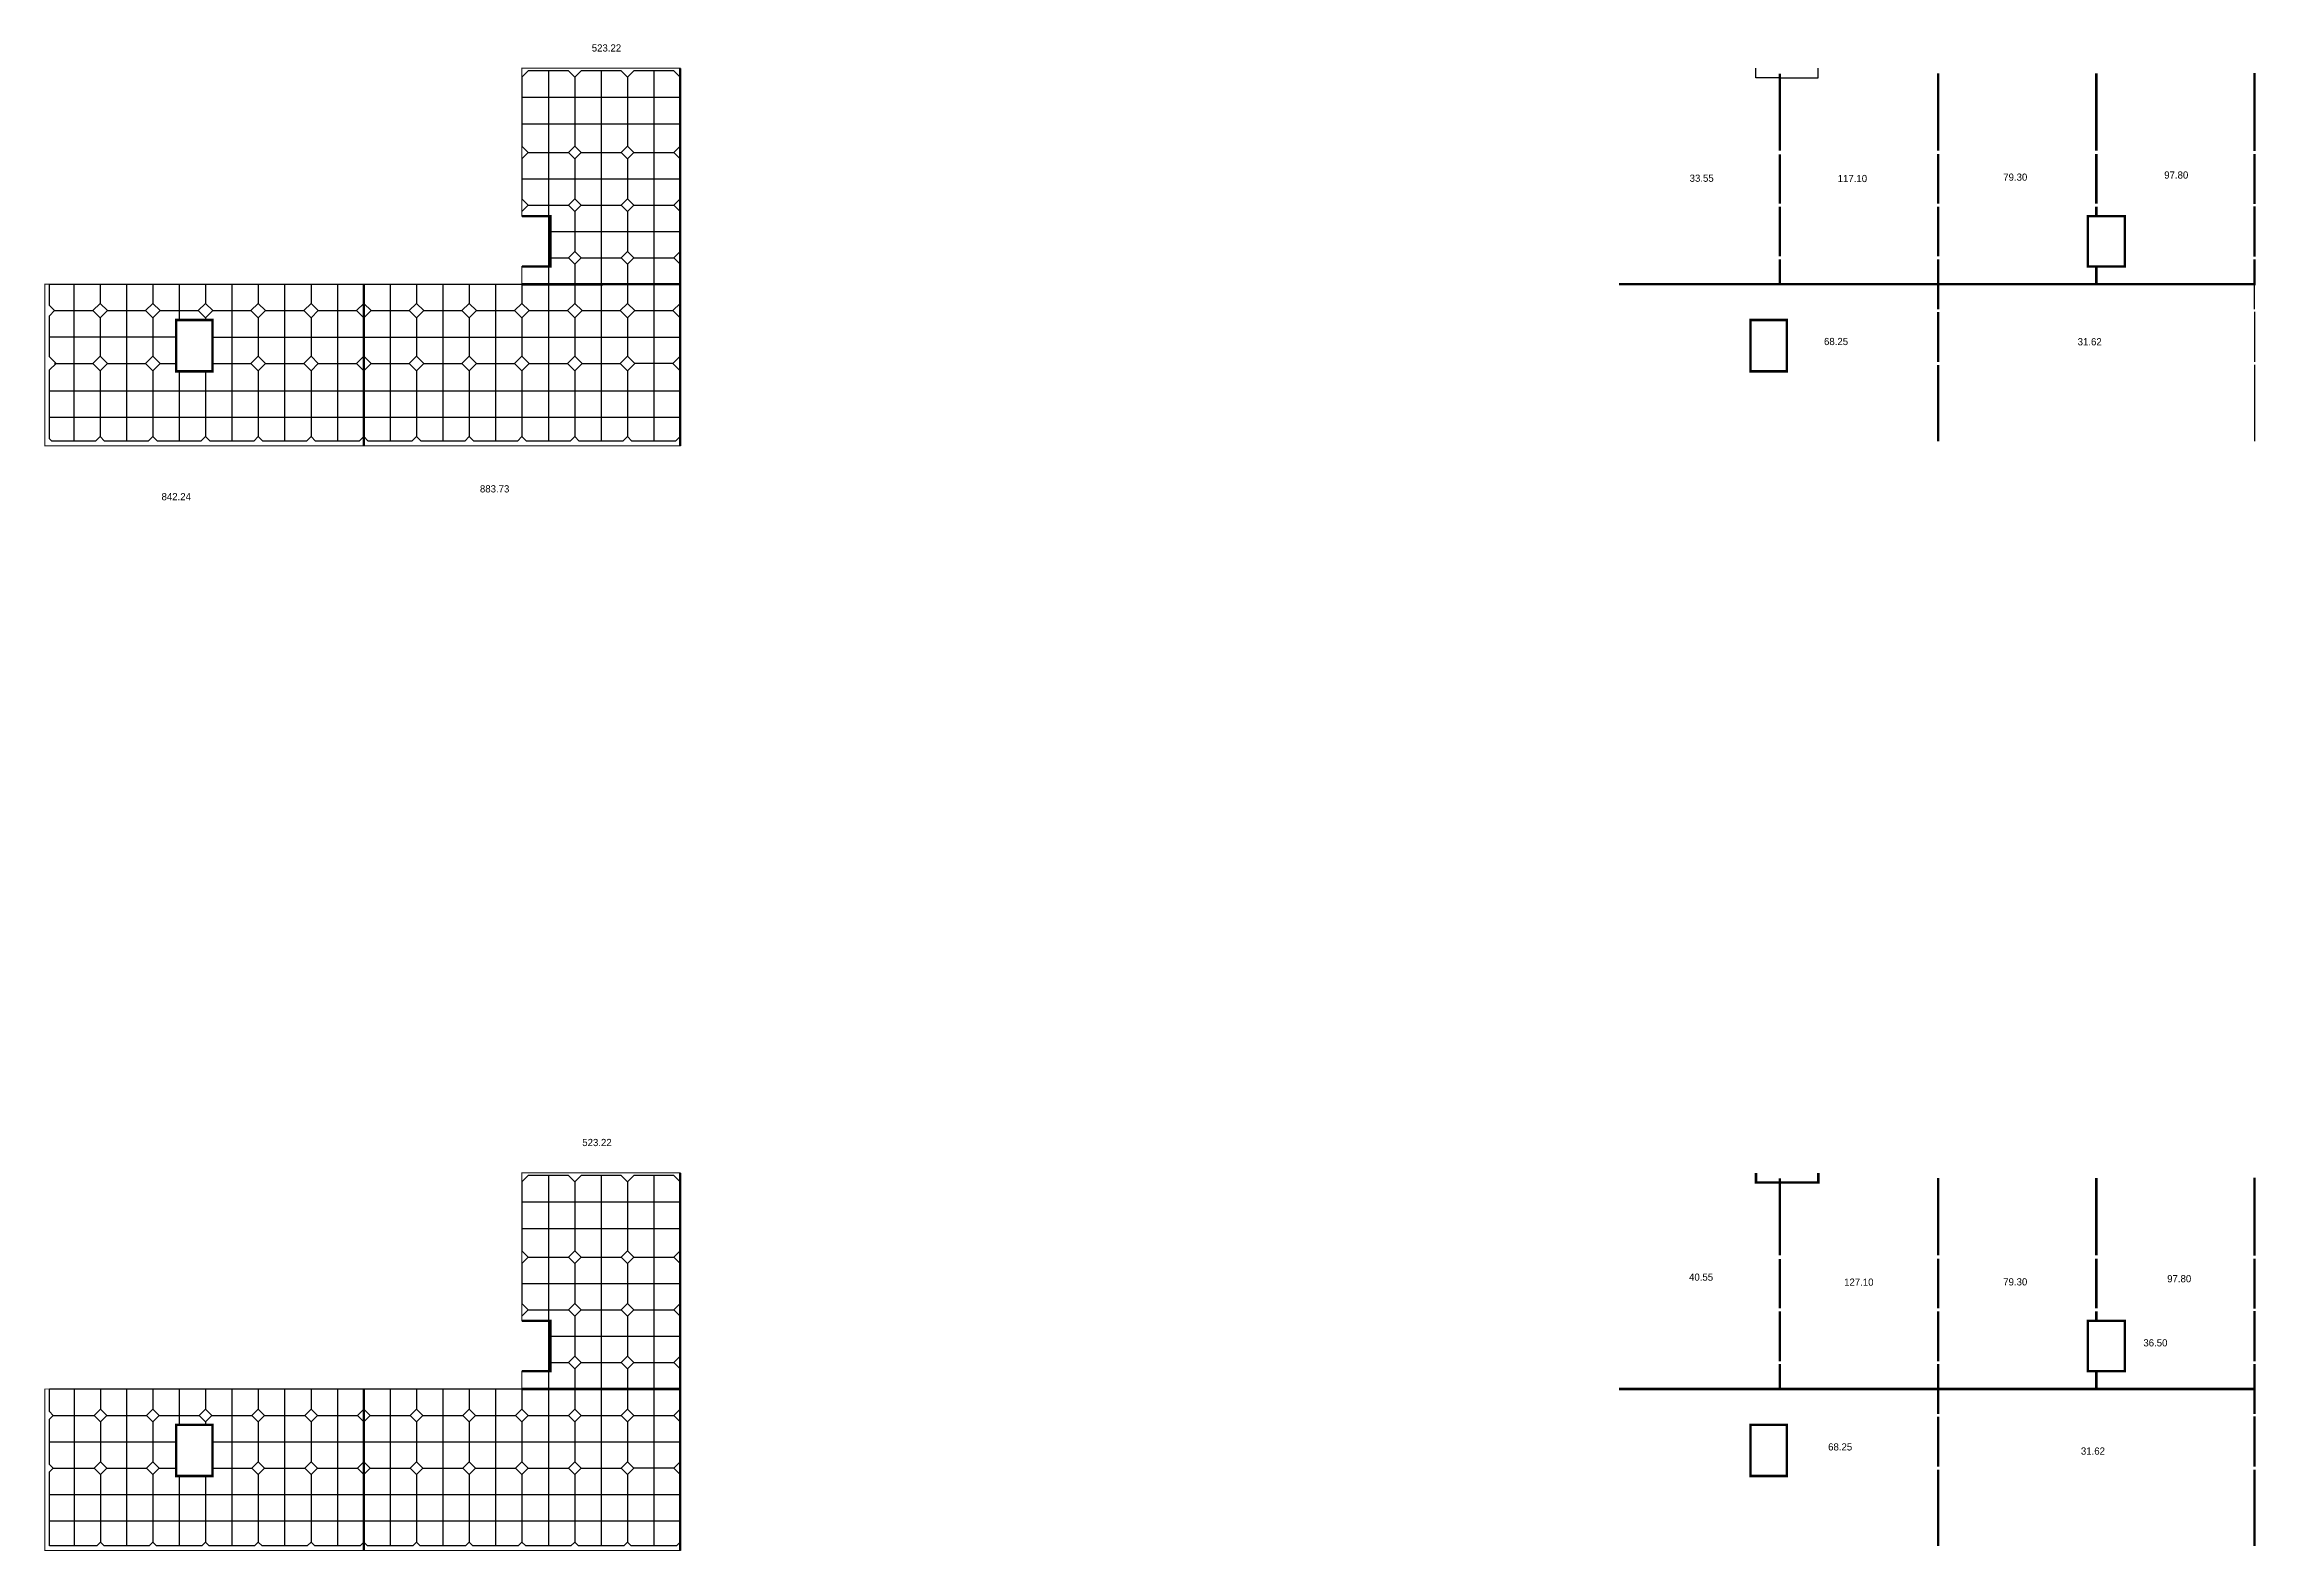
# Model space of a CAD drawing. Header units: millimetres. Extents: x -224470 to 893780, y -1288009 to 197746.
# Drawn here: x 432480 to 893780, y -866659 to -552243 of the extents above; entities that cross this region are included whole.
import ezdxf

# ---------------------------------------------------------------- set-up
doc = ezdxf.new("R2010")
doc.units = ezdxf.units.MM
doc.header["$LTSCALE"] = 1000
doc.header["$MEASUREMENT"] = 0
doc.layers.get('0').update_dxf_attribs({"linetype": 'CONTINUOUS'})
doc.styles.add('나눔바른고딕', font='')
doc.styles.get('나눔바른고딕').set_extended_font_data('나눔바른고딕')

msp = doc.modelspace()

# ---------------------------------------------------------------- linework, layer by layer
at = {"color": 1, "ltscale": 10000, "const_width": 500}
for points in [[(565130.1, -557234.5), (565128.7, -602309.5), (532130.1, -602314.4)], [(532130.1, -588109.5), (538080.1, -588109.5), (538080.1, -598609.5), (532130.1, -598609.5)], [(499130.1, -602309.5), (499130.1, -636009.5)], [(565130.1, -602309.5), (565130.1, -636009.5)], [(459980.1, -609759.5), (459980.1, -620459.5), (467580.1, -620459.5), (467580.1, -609759.5), (459980.1, -609759.5)], [(565130.1, -787634.5), (565128.7, -832709.5), (532130.1, -832714.4)], [(532130.1, -818509.5), (538080.1, -818509.5), (538080.1, -829009.5), (532130.1, -829009.5)], [(499130.1, -832709.5), (499130.1, -866409.5)], [(565128.7, -832709.5), (565130.1, -866409.5)], [(459980.1, -840159.5), (459980.1, -850859.5), (467580.1, -850859.5), (467580.1, -840159.5), (459980.1, -840159.5)]]:
    msp.add_lwpolyline(points, dxfattribs=at)
at = {"color": 2, "ltscale": 10000, "const_width": 200}
for points in [[(565130.1, -597059.5), (565130.1, -557234.5), (532130.1, -557234.5), (532130.1, -588109.5), (538080.1, -588109.5), (538080.1, -598609.5), (532130.1, -598609.5), (532130.1, -602309.5), (565128.7, -602309.5), (565130.1, -597059.5)], [(432580.1, -602309.5), (432580.1, -636009.5), (499130.1, -636009.5), (499130.1, -602309.5), (432580.1, -602309.5)], [(499130.1, -602309.5), (499130.1, -636009.5), (565130.1, -636009.5), (565130.1, -602309.5), (499130.1, -602309.5)], [(459980.1, -609759.5), (459980.1, -620459.5), (467580.1, -620459.5), (467580.1, -609759.5), (459980.1, -609759.5)], [(565130.1, -827459.5), (565130.1, -787634.5), (532130.1, -787634.5), (532130.1, -818509.5), (538080.1, -818509.5), (538080.1, -829009.5), (532130.1, -829009.5), (532130.1, -832709.5), (565128.7, -832709.5), (565130.1, -827459.5)], [(432580.1, -832709.5), (432580.1, -866409.5), (499130.1, -866409.5), (499130.1, -832719.4), (432580.1, -832709.5)], [(499130.1, -832719.4), (499130.1, -866409.5), (565130.1, -866409.5), (565130.1, -832709.5), (499130.1, -832719.4), (499130.1, -866409.5)], [(459980.1, -840159.5), (459980.1, -850859.5), (467580.1, -850859.5), (467580.1, -840159.5), (459980.1, -840159.5)]]:
    msp.add_lwpolyline(points, dxfattribs=at)
at = {"color": 114, "ltscale": 10000, "true_color": 0x139b48}
for points in [[(565130.1, -559133.7), (563805.8, -557809.5), (555454.4, -557809.5), (554130.1, -559133.7), (552805.8, -557809.5), (544454.4, -557809.5), (543130.1, -559133.7), (541805.8, -557809.5), (533454.4, -557809.5), (532130.1, -559133.7), (532130.1, -573485.2), (533454.4, -574809.5), (532130.1, -576133.7), (532130.1, -584485.2), (533454.4, -585809.5), (532130.1, -587133.7)], [(537630.1, -557809.5), (537630.1, -602309.5)], [(548630.1, -557809.5), (548630.1, -602309.5)], [(559630.1, -557809.5), (559630.1, -602309.5)], [(543130.1, -559133.7), (543130.1, -573485.2)], [(554130.1, -559133.7), (554130.1, -573485.2)], [(532130.1, -563309.5), (565130.1, -563309.5)], [(532130.1, -568809.5), (565130.1, -568809.5)], [(533454.4, -574809.5), (541805.8, -574809.5)], [(543130.1, -573485.2), (541805.8, -574809.5), (543130.1, -576133.7), (544454.4, -574809.5), (543130.1, -573485.2)], [(543130.1, -576133.7), (543130.1, -584485.2)], [(544454.4, -574809.5), (552805.8, -574809.5)], [(554130.1, -573485.2), (552805.8, -574809.5), (554130.1, -576133.7), (555454.4, -574809.5), (554130.1, -573485.2)], [(554130.1, -576133.7), (554130.1, -584485.2)], [(555454.4, -574809.5), (563805.8, -574809.5)], [(565130.1, -573485.2), (563805.8, -574809.5), (565130.1, -576133.7)], [(532130.1, -580309.5), (565130.1, -580309.5)], [(533454.4, -585809.5), (541805.8, -585809.5)], [(543130.1, -584485.2), (541805.8, -585809.5), (543130.1, -587133.7), (544454.4, -585809.5), (543130.1, -584485.2)], [(544454.4, -585809.5), (552805.8, -585809.5)], [(554130.1, -584485.2), (552805.8, -585809.5), (554130.1, -587133.7), (555454.4, -585809.5), (554130.1, -584485.2)], [(555454.4, -585809.5), (563805.8, -585809.5)], [(565130.1, -584485.2), (563805.8, -585809.5), (565130.1, -587133.7)], [(543130.1, -587133.7), (543130.1, -595485.2)], [(554130.1, -587133.7), (554130.1, -595485.2)], [(538080.1, -591309.5), (565129, -591309.5)], [(538080.1, -596809.5), (541805.8, -596809.5)], [(543130.1, -595485.2), (541805.8, -596809.5), (543130.1, -598133.7), (544454.4, -596809.5), (543130.1, -595485.2)], [(543130.1, -598133.7), (543130.1, -602309.5)], [(544454.4, -596809.5), (552805.8, -596809.5)], [(554130.1, -595485.2), (552805.8, -596809.5), (554130.1, -598133.7), (555454.4, -596809.5), (554130.1, -595485.2)], [(554130.1, -598133.7), (554130.1, -602309.5)], [(555454.4, -596809.5), (563805.8, -596809.5)], [(565130.1, -595485.2), (563805.8, -596809.5), (565130.1, -598133.7)], [(499130.1, -634059.5), (498180.1, -635009.5), (489080.1, -635009.5), (488130.1, -634059.5), (487180.1, -635009.5), (478080.1, -635009.5), (477130.1, -634059.5), (476180.1, -635009.5), (467080.1, -635009.5), (466130.1, -634059.5), (465180.1, -635009.5), (456080.1, -635009.5), (455130.1, -634059.5), (454180.1, -635009.5), (445080.1, -635009.5), (444130.1, -634059.5), (443180.1, -635009.5), (434080.1, -635009.5), (433580.1, -634509.5), (433580.1, -620183.7), (434954.4, -618809.5), (433580.1, -617435.2), (433580.1, -608883.7), (434654.4, -607809.5), (433580.1, -606735.2), (433580.1, -602309.5), (499130.1, -602309.5)], [(438630.1, -602309.5), (438630.1, -635009.5)], [(444130.1, -602309.5), (444130.1, -606285.2)], [(449630.1, -602309.5), (449630.1, -635009.5)], [(455130.1, -602309.5), (455130.1, -606285.2)], [(460630.1, -602309.5), (460630.1, -609759.5)], [(466130.1, -602309.5), (466130.1, -606285.2)], [(471630.1, -602309.5), (471630.1, -635009.5)], [(477130.1, -602309.5), (477130.1, -606285.2)], [(482630.1, -602309.5), (482630.1, -635009.5)], [(488130.1, -602309.5), (488130.1, -606285.2)], [(493630.1, -602309.5), (493630.1, -635009.5)], [(565130.1, -634059.5), (564180.1, -635009.5), (555080.1, -635009.5), (554130.1, -634059.5), (553180.1, -635009.5), (544080.1, -635009.5), (543130.1, -634059.5), (542180.1, -635009.5), (533080.1, -635009.5), (532130.1, -634059.5), (531180.1, -635009.5), (522080.1, -635009.5), (521130.1, -634059.5), (520180.1, -635009.5), (511080.1, -635009.5), (510130.1, -634059.5), (509180.1, -635009.5), (500080.1, -635009.5), (499130.1, -634059.5), (499130.1, -620333.7), (500654.4, -618809.5), (499130.1, -617285.2), (499130.1, -609333.7), (500654.4, -607809.5), (499130.1, -606285.2), (499130.1, -602309.5), (565128.7, -602309.5)], [(504630.1, -602309.5), (504630.1, -635009.5)], [(510130.1, -602309.5), (510130.1, -606285.2)], [(515630.1, -602309.5), (515630.1, -635009.5)], [(521130.1, -602309.5), (521130.1, -606285.2)], [(526630.1, -602309.5), (526630.1, -635009.5)], [(532130.1, -602309.5), (532130.1, -606285.2)], [(537630.1, -602309.5), (537630.1, -635009.5)], [(543130.1, -602309.5), (543130.1, -606285.2)], [(548630.1, -602309.5), (548630.1, -635009.5)], [(554130.1, -602309.5), (554130.1, -606285.2)], [(559630.1, -602309.5), (559630.1, -635009.5)], [(434654.4, -607809.5), (442605.8, -607809.5)], [(444130.1, -606285.2), (442605.8, -607809.5), (444130.1, -609333.7), (445654.4, -607809.5), (444130.1, -606285.2)], [(445654.4, -607809.5), (453605.8, -607809.5)], [(455130.1, -606285.2), (453605.8, -607809.5), (455130.1, -609333.7), (456654.4, -607809.5), (455130.1, -606285.2)], [(456654.4, -607809.5), (464605.8, -607809.5)], [(466130.1, -606285.2), (464605.8, -607809.5), (466130.1, -609333.7), (467654.4, -607809.5), (466130.1, -606285.2)], [(467654.4, -607809.5), (475605.8, -607809.5)], [(477130.1, -606285.2), (475605.8, -607809.5), (477130.1, -609333.7), (478654.4, -607809.5), (477130.1, -606285.2)], [(478654.4, -607809.5), (486605.8, -607809.5)], [(488130.1, -606285.2), (486605.8, -607809.5), (488130.1, -609333.7), (489654.4, -607809.5), (488130.1, -606285.2)], [(489654.4, -607809.5), (497605.8, -607809.5)], [(499130.1, -606285.2), (497605.8, -607809.5), (499130.1, -609333.7)], [(500654.4, -607809.5), (508605.8, -607809.5)], [(510130.1, -606285.2), (508605.8, -607809.5), (510130.1, -609333.7), (511654.4, -607809.5), (510130.1, -606285.2)], [(511654.4, -607809.5), (519605.8, -607809.5)], [(521130.1, -606285.2), (519605.8, -607809.5), (521130.1, -609333.7), (522654.4, -607809.5), (521130.1, -606285.2)], [(522654.4, -607809.5), (530605.8, -607809.5)], [(532130.1, -606285.2), (530605.8, -607809.5), (532130.1, -609333.7), (533654.4, -607809.5), (532130.1, -606285.2)], [(533654.4, -607809.5), (541605.8, -607809.5)], [(543130.1, -606285.2), (541605.8, -607809.5), (543130.1, -609333.7), (544654.4, -607809.5), (543130.1, -606285.2)], [(544654.4, -607809.5), (552605.8, -607809.5)], [(554130.1, -606285.2), (552605.8, -607809.5), (554130.1, -609333.7), (555654.4, -607809.5), (554130.1, -606285.2)], [(555654.4, -607809.5), (563605.8, -607809.5)], [(565130.1, -606285.2), (563605.8, -607809.5), (565130.1, -609333.7)], [(459980.1, -613309.5), (433580.1, -613309.5)], [(444130.1, -609333.7), (444130.1, -617285.2)], [(455130.1, -609333.7), (455130.1, -617285.2)], [(466130.1, -609133.7), (466130.1, -609759.5)], [(467580.1, -613309.5), (499130.1, -613309.5)], [(477130.1, -609333.7), (477130.1, -617285.2)], [(488130.1, -609333.7), (488130.1, -617285.2)], [(499130.1, -613309.5), (565130.1, -613309.5)], [(510130.1, -609333.7), (510130.1, -617285.2)], [(521130.1, -609333.7), (521130.1, -617285.2)], [(532130.1, -609333.7), (532130.1, -617285.2)], [(543130.1, -609333.7), (543130.1, -617285.2)], [(554130.1, -609333.7), (554130.1, -617285.2)], [(444130.1, -617285.2), (442605.8, -618809.5), (444130.1, -620333.7), (445654.4, -618809.5), (444130.1, -617285.2)], [(455130.1, -617285.2), (453605.8, -618809.5), (455130.1, -620333.7), (456654.4, -618809.5), (455130.1, -617285.2)], [(477130.1, -617285.2), (475605.8, -618809.5), (477130.1, -620333.7), (478654.4, -618809.5), (477130.1, -617285.2)], [(488130.1, -617285.2), (486605.8, -618809.5), (488130.1, -620333.7), (489654.4, -618809.5), (488130.1, -617285.2)], [(499130.1, -617285.2), (497605.8, -618809.5), (499130.1, -620333.7)], [(510130.1, -617285.2), (508605.8, -618809.5), (510130.1, -620333.7), (511654.4, -618809.5), (510130.1, -617285.2)], [(521130.1, -617285.2), (519605.8, -618809.5), (521130.1, -620333.7), (522654.4, -618809.5), (521130.1, -617285.2)], [(532130.1, -617285.2), (530605.8, -618809.5), (532130.1, -620333.7), (533654.4, -618809.5), (532130.1, -617285.2)], [(543130.1, -617285.2), (541605.8, -618809.5), (543130.1, -620333.7), (544654.4, -618809.5), (543130.1, -617285.2)], [(554130.1, -617285.2), (552605.8, -618809.5), (554130.1, -620333.7), (555654.4, -618809.5), (554130.1, -617285.2)], [(565130.1, -617285.2), (563605.8, -618809.5), (565130.1, -620333.7)], [(434654.4, -618809.5), (442605.8, -618809.5)], [(444130.1, -620333.7), (444130.1, -634059.5)], [(445654.4, -618809.5), (453605.8, -618809.5)], [(455130.1, -620333.7), (455130.1, -634059.5)], [(456654.4, -618809.5), (459980.1, -618809.5)], [(460630.1, -620459.5), (460630.1, -635009.5)], [(466130.1, -620459.5), (466130.1, -634059.5)], [(467654.4, -618809.5), (475605.8, -618809.5)], [(477130.1, -620333.7), (477130.1, -634059.5)], [(478654.4, -618809.5), (486605.8, -618809.5)], [(488130.1, -620333.7), (488130.1, -634059.5)], [(489654.4, -618809.5), (497605.8, -618809.5)], [(500654.4, -618809.5), (508605.8, -618809.5)], [(510130.1, -620333.7), (510130.1, -634059.5)], [(511654.4, -618809.5), (519605.8, -618809.5)], [(521130.1, -620333.7), (521130.1, -634059.5)], [(522654.4, -618809.5), (530605.8, -618809.5)], [(532130.1, -620333.7), (532130.1, -634059.5)], [(533654.4, -618809.5), (541605.8, -618809.5)], [(543130.1, -620333.7), (543130.1, -634059.5)], [(544654.4, -618809.5), (552605.8, -618809.5)], [(554130.1, -620333.7), (554130.1, -634059.5)], [(563605.8, -618809.5), (555654.4, -618809.5)], [(433580.1, -624509.5), (499130.1, -624509.5)], [(499130.1, -624509.5), (565130.1, -624509.5)], [(433580.1, -630009.5), (499130.1, -630009.5)], [(499130.1, -630009.5), (565130.1, -630009.5)], [(565130.1, -789533.7), (563805.8, -788209.5), (555454.4, -788209.5), (554130.1, -789533.7), (552805.8, -788209.5), (544454.4, -788209.5), (543130.1, -789533.7), (541805.8, -788209.5), (533454.4, -788209.5), (532130.1, -789533.7), (532130.1, -803885.2), (533454.4, -805209.5), (532130.1, -806533.7), (532130.1, -814885.2), (533454.4, -816209.5), (532130.1, -817533.7)], [(537630.1, -788209.5), (537630.1, -832709.5)], [(548630.1, -788209.5), (548630.1, -832709.5)], [(559630.1, -788209.5), (559630.1, -832709.5)], [(543130.1, -789533.7), (543130.1, -803885.2)], [(554130.1, -789533.7), (554130.1, -803885.2)], [(532130.1, -793709.5), (565130.1, -793709.5)], [(532130.1, -799209.5), (565130.1, -799209.5)], [(533454.4, -805209.5), (541805.8, -805209.5)], [(543130.1, -803885.2), (541805.8, -805209.5), (543130.1, -806533.7), (544454.4, -805209.5), (543130.1, -803885.2)], [(543130.1, -806533.7), (543130.1, -814885.2)], [(544454.4, -805209.5), (552805.8, -805209.5)], [(554130.1, -803885.2), (552805.8, -805209.5), (554130.1, -806533.7), (555454.4, -805209.5), (554130.1, -803885.2)], [(554130.1, -806533.7), (554130.1, -814885.2)], [(555454.4, -805209.5), (563805.8, -805209.5)], [(565130.1, -803885.2), (563805.8, -805209.5), (565130.1, -806533.7)], [(532130.1, -810709.5), (565130.1, -810709.5)], [(533454.4, -816209.5), (541805.8, -816209.5)], [(543130.1, -814885.2), (541805.8, -816209.5), (543130.1, -817533.7), (544454.4, -816209.5), (543130.1, -814885.2)], [(544454.4, -816209.5), (552805.8, -816209.5)], [(554130.1, -814885.2), (552805.8, -816209.5), (554130.1, -817533.7), (555454.4, -816209.5), (554130.1, -814885.2)], [(555454.4, -816209.5), (563805.8, -816209.5)], [(565130.1, -814885.2), (563805.8, -816209.5), (565130.1, -817533.7)], [(543130.1, -817533.7), (543130.1, -825885.2)], [(554130.1, -817533.7), (554130.1, -825885.2)], [(538080.1, -821709.5), (565129, -821709.5)], [(538080.1, -827209.5), (541805.8, -827209.5)], [(543130.1, -825885.2), (541805.8, -827209.5), (543130.1, -828533.7), (544454.4, -827209.5), (543130.1, -825885.2)], [(543130.1, -828533.7), (543130.1, -832709.5)], [(544454.4, -827209.5), (552805.8, -827209.5)], [(554130.1, -825885.2), (552805.8, -827209.5), (554130.1, -828533.7), (555454.4, -827209.5), (554130.1, -825885.2)], [(554130.1, -828533.7), (554130.1, -832709.5)], [(555454.4, -827209.5), (563805.8, -827209.5)], [(565130.1, -825885.2), (563805.8, -827209.5), (565130.1, -828533.7)], [(499130.1, -864635.2), (498355.8, -865409.5), (488904.4, -865409.5), (488130.1, -864635.2), (487355.8, -865409.5), (477904.4, -865409.5), (477130.1, -864635.2), (476355.8, -865409.5), (466904.4, -865409.5), (466130.1, -864635.2), (465355.8, -865409.5), (455904.4, -865409.5), (455130.1, -864635.2), (454355.8, -865409.5), (445004.4, -865409.5), (444230.1, -864635.2), (443455.8, -865409.5), (433580.1, -865409.5), (433580.1, -849983.7), (434354.4, -849209.5), (433580.1, -848435.2), (433580.1, -838983.7), (434354.4, -838209.5), (433580.1, -837435.2), (433580.1, -832709.5), (499130.1, -832709.5)], [(438730.1, -832709.5), (438730.1, -865409.5)], [(444230.1, -832709.5), (444230.1, -836885.2)], [(449630.1, -832709.5), (449630.1, -865409.5)], [(455130.1, -832712.8), (455130.1, -836885.2)], [(460630.1, -832709.5), (460630.1, -840159.5)], [(466130.1, -832714.5), (466130.1, -836885.2)], [(471630.1, -832715.3), (471630.1, -865409.5)], [(477130.1, -832709.5), (477130.1, -836885.2)], [(482630.1, -832715.3), (482630.1, -865409.5)], [(488130.1, -832717.8), (488130.1, -836885.2)], [(493630.1, -832715.3), (493630.1, -865409.5)], [(565130.1, -864635.2), (564355.8, -865409.5), (554904.4, -865409.5), (554130.1, -864635.2), (553355.8, -865409.5), (543904.4, -865409.5), (543130.1, -864635.2), (542355.8, -865409.5), (532904.4, -865409.5), (532130.1, -864635.2), (531355.8, -865409.5), (521904.4, -865409.5), (521130.1, -864635.2), (520355.8, -865409.5), (510904.4, -865409.5), (510130.1, -864635.2), (509355.8, -865409.5), (499904.4, -865409.5), (499130.1, -864635.2), (499130.1, -850533.7), (500454.4, -849209.5), (499130.1, -847885.2), (499130.1, -839533.7), (500454.4, -838209.5), (499130.1, -836885.2), (499130.1, -832709.5), (565128.7, -832709.5)], [(504630.1, -832709.5), (504630.1, -865409.5)], [(510130.1, -832709.5), (510130.1, -836885.2)], [(515630.1, -832709.5), (515630.1, -865409.5)], [(521130.1, -832709.5), (521130.1, -836885.2)], [(526630.1, -832709.5), (526630.1, -865409.5)], [(532130.1, -832709.5), (532130.1, -836885.2)], [(537630.1, -832709.5), (537630.1, -865409.5)], [(543130.1, -832709.5), (543130.1, -836885.2)], [(548630.1, -832709.5), (548630.1, -865409.5)], [(554130.1, -832709.5), (554130.1, -836885.2)], [(559630.1, -832709.5), (559630.1, -865409.5)], [(434354.4, -838209.5), (442905.8, -838209.5)], [(444230.1, -836885.2), (442905.8, -838209.5), (444230.1, -839533.7), (445554.4, -838209.5), (444230.1, -836885.2)], [(444230.1, -839533.7), (444230.1, -847885.2)], [(445552.7, -838211.1), (453805.8, -838211.1)], [(455130.1, -836885.2), (453805.8, -838209.5), (455130.1, -839533.7), (456454.4, -838209.5), (455130.1, -836885.2)], [(455130.1, -839533.7), (455130.1, -847885.2)], [(456454.4, -838209.5), (464805.8, -838208.6)], [(466130.1, -836885.2), (464805.8, -838209.5), (466130.1, -839533.7), (467454.4, -838209.5), (466130.1, -836885.2)], [(466130.1, -839533.7), (466130.1, -840159.5)], [(467454.4, -838209.5), (475805.8, -838209.5)], [(477130.1, -836885.2), (475805.8, -838209.5), (477130.1, -839533.7), (478454.4, -838209.5), (477130.1, -836885.2)], [(477130.1, -839533.7), (477130.1, -847885.2)], [(478454.4, -838209.5), (486805.8, -838209.5)], [(488130.1, -836885.2), (486805.8, -838209.5), (488130.1, -839533.7), (489454.4, -838209.5), (488130.1, -836885.2)], [(488130.1, -839533.7), (488130.1, -847885.2)], [(489454.4, -838209.5), (497805.8, -838209.5)], [(499130.1, -836886.1), (497805.8, -838210.4), (499130.1, -839534.7)], [(500454.4, -838209.5), (508805.8, -838209.5)], [(510130.1, -836885.2), (508805.8, -838209.5), (510130.1, -839533.7), (511454.4, -838209.5), (510130.1, -836885.2)], [(510130.1, -839533.7), (510130.1, -847885.2)], [(511454.4, -838209.5), (519805.8, -838209.5)], [(521130.1, -836885.2), (519805.8, -838209.5), (521130.1, -839533.7), (522454.4, -838209.5), (521130.1, -836885.2)], [(521130.1, -839533.7), (521130.1, -847885.2)], [(522454.4, -838209.5), (530805.8, -838209.5)], [(532130.1, -836885.2), (530805.8, -838209.5), (532130.1, -839533.7), (533454.4, -838209.5), (532130.1, -836885.2)], [(532130.1, -839533.7), (532130.1, -847885.2)], [(533454.4, -838209.5), (541805.8, -838209.5)], [(543130.1, -836885.2), (541805.8, -838209.5), (543130.1, -839533.7), (544454.4, -838209.5), (543130.1, -836885.2)], [(543130.1, -839533.7), (543130.1, -847885.2)], [(544454.4, -838209.5), (552805.8, -838209.5)], [(554130.1, -836885.2), (552805.8, -838209.5), (554130.1, -839533.7), (555454.4, -838209.5), (554130.1, -836885.2)], [(554130.1, -839533.7), (554130.1, -847885.2)], [(555454.4, -838209.5), (563805.8, -838209.5)], [(565130.1, -836885.2), (563805.8, -838209.5), (565130.1, -839533.7)], [(433580.1, -843709.5), (459980.1, -843709.5)], [(467580.1, -843709.5), (499130.1, -843709.5)], [(499130.1, -843709.5), (565130.1, -843709.5)], [(444230.1, -847885.2), (442905.8, -849209.5), (444230.1, -850533.7), (445554.4, -849209.5), (444230.1, -847885.2)], [(455130.1, -847885.2), (453805.8, -849209.5), (455130.1, -850533.7), (456454.4, -849209.5), (455130.1, -847885.2)], [(477130.1, -847885.2), (475805.8, -849209.5), (477130.1, -850533.7), (478454.4, -849209.5), (477130.1, -847885.2)], [(488130.1, -847885.2), (486805.8, -849209.5), (488130.1, -850533.7), (489454.4, -849209.5), (488130.1, -847885.2)], [(499130.1, -847885.2), (497805.8, -849209.5), (499130.1, -850533.7)], [(510130.1, -847885.2), (508805.8, -849209.5), (510130.1, -850533.7), (511454.4, -849209.5), (510130.1, -847885.2)], [(521130.1, -847885.2), (519805.8, -849209.5), (521130.1, -850533.7), (522454.4, -849209.5), (521130.1, -847885.2)], [(532130.1, -847885.2), (530805.8, -849209.5), (532130.1, -850533.7), (533454.4, -849209.5), (532130.1, -847885.2)], [(543130.1, -847885.2), (541805.8, -849209.5), (543130.1, -850533.7), (544454.4, -849209.5), (543130.1, -847885.2)], [(554130.1, -847885.2), (552805.8, -849209.5), (554130.1, -850533.7), (555454.4, -849209.5), (554130.1, -847885.2)], [(565130.1, -847885.2), (563805.8, -849209.5), (565130.1, -850533.7)], [(434354.4, -849209.5), (442905.8, -849209.5)], [(444230.1, -850533.7), (444230.1, -864635.2)], [(445554.4, -849209.5), (453805.8, -849209.5)], [(455130.1, -850533.7), (455130.1, -864635.2)], [(456453.4, -849208.6), (459980.1, -849208.6)], [(460630.1, -850859.5), (460630.1, -865409.5)], [(466130.1, -850859.5), (466130.1, -864635.2)], [(467580.1, -849208.6), (475805.8, -849208.6)], [(477130.1, -850533.7), (477130.1, -864635.2)], [(478454.4, -849209.5), (486805.8, -849209.5)], [(488130.1, -850533.7), (488130.1, -864635.2)], [(489453.4, -849208.6), (497805.8, -849208.6)], [(500454.4, -849209.5), (508805.8, -849209.5)], [(510130.1, -850533.7), (510130.1, -864635.2)], [(511454.4, -849209.5), (519805.8, -849209.5)], [(521130.1, -850533.7), (521130.1, -864635.2)], [(522454.4, -849209.5), (530805.8, -849209.5)], [(532130.1, -850533.7), (532130.1, -864635.2)], [(533454.4, -849209.5), (541805.8, -849209.5)], [(543130.1, -850533.7), (543130.1, -864635.2)], [(544454.4, -849209.5), (552805.8, -849209.5)], [(554130.1, -850533.7), (554130.1, -864635.2)], [(563805.8, -849209.5), (555454.4, -849209.5)], [(433580.1, -854709.5), (499130.1, -854709.5)], [(499130.1, -854709.5), (565130.1, -854709.5)], [(433580.1, -860209.5), (499130.1, -860209.5)], [(499130.1, -860209.5), (565130.1, -860209.5)]]:
    msp.add_lwpolyline(points, dxfattribs=at)
at = {"color": 4, "ltscale": 10000}
for points in [[(794530.1, -559234.5), (789530.1, -559234.5), (789530.1, -557234.5)], [(794530.1, -559234.5), (802530.1, -559234.5), (802530.1, -557234.5)], [(893530.1, -607509.5), (893528.7, -602309.5)], [(893530.1, -608034.5), (893530.1, -618509.5)], [(893530.1, -619109.5), (893530.1, -635059.5)]]:
    msp.add_lwpolyline(points, dxfattribs=at)
at = {"color": 4, "ltscale": 10000, "const_width": 500}
for points in [[(794530.1, -558359.5), (794530.1, -574434.5)], [(827530.1, -574459.5), (827530.1, -558309.5)], [(860530.1, -574459.5), (860530.1, -558309.5)], [(893530.1, -558209.5), (893530.1, -574484.5)], [(794530.1, -575184.5), (794530.1, -585509.5)], [(827530.1, -585509.5), (827530.1, -575159.5)], [(860530.1, -585509.5), (860530.1, -575159.5)], [(893529.5, -575134.5), (893530.1, -585559.5)], [(893530.1, -586059.5), (893528.9, -596559.5)], [(794530.1, -586109.5), (794530.1, -596509.5)], [(827530.1, -596509.5), (827530.1, -586109.5)], [(860530.1, -586109.5), (860530.1, -588109.5), (858730.1, -588109.5), (858730.1, -598609.5), (860530.1, -598609.5), (860530.1, -602309.5), (827530.1, -602309.5)], [(860530.1, -588109.5), (866480.1, -588109.5), (866480.1, -598609.5), (860530.1, -598609.5)], [(794530.1, -597109.5), (794530.1, -602309.5), (827530.1, -602309.5), (827530.1, -597109.5)], [(860530.1, -602309.5), (893528.7, -602309.5), (893530, -597109.5)], [(760980.1, -602309.5), (794530.1, -602309.5)], [(827530.1, -602309.5), (827530.1, -607559.5)], [(827530.1, -608059.5), (827530.1, -618509.5)], [(827530.1, -619109.5), (827530.1, -635059.5)], [(794530.1, -789634.5), (789530.1, -789634.5), (789530.1, -787634.5)], [(794530.1, -789634.5), (802530.1, -789634.5), (802530.1, -787634.5)], [(794530.1, -788759.5), (794530.1, -804834.5)], [(827530.1, -804859.5), (827530.1, -788709.5)], [(860530.1, -804859.5), (860530.1, -788709.5)], [(893530.1, -788609.5), (893530.1, -804884.5)], [(794530.1, -805584.5), (794530.1, -815909.5)], [(827530.1, -815909.5), (827530.1, -805559.5)], [(860530.1, -815909.5), (860530.1, -805559.5)], [(893529.5, -805534.5), (893530.1, -815959.5)], [(794530.1, -816509.5), (794530.1, -826909.5)], [(827530.1, -826909.5), (827530.1, -816509.5)], [(860530.1, -816509.5), (860530.1, -818509.5), (858730.1, -818509.5), (858730.1, -829009.5), (860530.1, -829009.5), (860530.1, -832709.5), (827530.1, -832709.5)], [(893530.1, -816459.5), (893528.9, -826959.5)], [(860530.1, -818509.5), (866480.1, -818509.5), (866480.1, -829009.5), (860530.1, -829009.5)], [(794530.1, -827509.5), (794530.1, -832709.5), (827530.1, -832709.5), (827530.1, -827509.5)], [(860530.1, -832709.5), (893528.7, -832709.5), (893530, -827509.5)], [(760980.1, -832709.5), (794530.1, -832709.5)], [(827530.1, -832709.5), (827530.1, -837959.5)], [(893530.1, -837909.5), (893528.7, -832709.5)], [(827530.1, -838459.5), (827530.1, -848909.5)], [(893530.1, -838434.5), (893530.1, -848909.5)], [(827530.1, -849509.5), (827530.1, -865459.5)], [(893530.1, -849509.5), (893530.1, -865459.5)]]:
    msp.add_lwpolyline(points, dxfattribs=at)
for points in [[(788380.1, -609759.5), (788380.1, -620459.5), (790380.1, -620459.5), (795980.1, -620459.5), (795980.1, -609759.5)], [(788380.1, -840159.5), (788380.1, -850859.5), (790380.1, -850859.5), (795980.1, -850859.5), (795980.1, -840159.5)]]:
    msp.add_lwpolyline(points, close=True, dxfattribs=at)

# ---------------------------------------------------------------- texts
at = {"color": 114, "ltscale": 10000, "true_color": 0x139b48, "style": '나눔바른고딕'}
for s, p in [('523.22', (546690.4, -553765.1)), ('883.73', (523363.2, -645720.7)), ('842.24', (456953.3, -647351.1)), ('523.22', (544706.6, -782052.7))]:
    msp.add_text(s, height=1500, dxfattribs=at).set_placement(p)
at = {"color": 4, "ltscale": 10000, "style": '나눔바른고딕'}
for s, p in [('33.55', (775688, -580933)), ('117.10', (806574.7, -580996.4)), ('79.30', (841104.3, -580712.1)), ('97.80', (874685.6, -580267.1)), ('68.25', (803723.3, -614990)), ('31.62', (856627.8, -615041.6)), ('40.55', (775571.6, -810129.4)), ('127.10', (807915.5, -811173.3)), ('79.30', (841104.3, -811112.1)), ('97.80', (875301.4, -810452.1)), ('68.25', (804581.6, -845535.1)), ('31.62', (857306.6, -846401.5))]:
    msp.add_text(s, height=1500, dxfattribs=at).set_placement(p)
at = {"color": 2, "ltscale": 10000, "style": '나눔바른고딕'}
msp.add_text('36.50', height=1500, dxfattribs=at).set_placement((870333.3, -823831.9))

doc.saveas('drawing.dxf')
